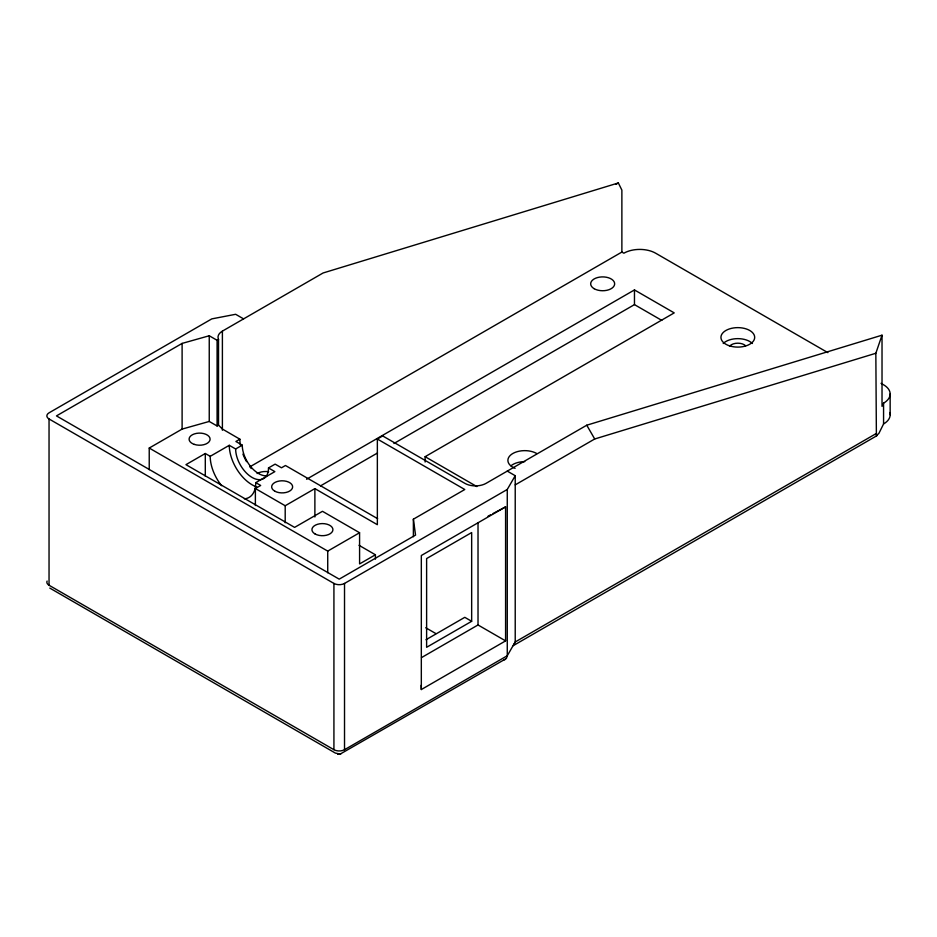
<?xml version="1.0" encoding="UTF-8"?>
<svg xmlns="http://www.w3.org/2000/svg" width="937" height="937" viewBox="0 0 937 937"><rect width="100%" height="100%" fill="white"/><g stroke="black" fill="none" stroke-linecap="round" stroke-linejoin="round"><path stroke-width="1.41" d="M327.727 572.765L327.727 551.108L149.229 448.05L149.229 469.706M375.409 559.166L375.409 554.774L359.023 545.311M889.81 412.526A22.488 12.977 0 0 1 883.568 423.957L878.894 433.386L876.388 435.693L875.837 353.272L882.022 335.188L586.761 425.211L486.069 483.351A14.992 8.656 0 0 1 464.869 483.351L382.694 435.939L377.353 439.02L377.353 524.697L314.879 488.61L285.199 505.746L255.379 488.528L255.379 505.547M881.038 383.327L883.568 384.791A22.488 12.977 0 0 1 883.568 403.144L882.022 406.342L882.022 335.188M243.597 318.885L235.644 314.293L211.797 318.885L49.04 412.842A7.496 4.322 0 0 0 49.04 418.968L333.923 583.435A7.496 4.322 0 0 0 344.523 583.435L507.268 489.465L515.221 475.703L507.268 471.112M49.802 588.085L335.364 753.079L340.272 754.027L506.39 658.488L507.268 655.748L507.268 489.465M250.202 466.649L621.875 252.065L621.875 190.106L618.35 182.961L323.089 272.983L222.397 331.124A14.992 8.656 0 0 0 218.52 339.475L217.091 340.295L209.244 335.762L182.106 343.41L56.466 415.899L339.217 579.148L415.548 535.074L413.381 519.192L464.787 489.512L377.353 439.02M149.229 448.05L182.106 429.087L209.244 421.451L217.091 425.972L218.52 425.152L218.52 339.475M616.077 184.273L618.35 182.961M221.6 485.694A32.233 18.611 60 0 1 210.204 456.331L205.297 453.496L185.948 464.658L294.605 527.39L322.48 511.309L359.574 532.731L359.597 563.922L375.409 554.774M210.204 456.331L229.284 445.309L235.644 448.987A23.238 13.411 60 0 0 252.065 477.437A23.238 13.411 60 0 0 268.497 467.95L275.127 464.131L281.487 467.797L285.457 465.502L377.646 518.7M240.376 444.958A32.233 18.611 60 0 1 239.884 439.195L235.901 441.479L242.261 445.157A23.238 13.411 60 0 0 266.904 475.82M235.644 448.987L242.261 445.157M244.381 498.847A32.233 18.611 60 0 0 255.778 482.637L274.857 471.627L268.497 467.95M255.379 488.528L260.685 485.471L255.778 482.637M306.586 479.24L634.466 289.931L674.218 312.888L425.117 456.694L425.117 462.035M320.513 485.881L377.482 452.993M393.938 443.494L634.466 304.619L661.791 320.395M327.727 551.108L359.574 532.731M515.221 484.874L594.714 438.984L875.837 353.272M505.593 506.87L421.322 555.512L421.322 689.538L505.593 640.885L505.593 506.87L493.061 513.535M425.995 639.725L464.787 617.331L471.662 621.301L471.662 532.556L426.616 558.569L426.616 647.303L471.662 621.301M421.509 657.598L478.022 624.967L505.593 640.885M875.837 433.772L515.221 641.974L507.268 655.748L344.523 749.705A7.496 4.322 0 0 1 333.923 749.705L49.04 585.238A7.496 4.322 0 0 1 47.108 581.057M877.044 435.611L513.3 645.616L515.221 641.974L515.221 475.703M488.048 516.205L490.555 514.87M503.989 659.871L505.348 659.39M827.851 352.628L655.666 253.213A22.488 12.977 0 0 0 623.866 253.213L621.875 252.065M425.117 456.694L476.851 486.572M425.761 627.755L435.834 633.564M239.884 439.195L222.397 429.041L218.52 425.152M586.761 425.211L594.714 438.984M421.181 685.287L421.322 689.538M890.15 393.973L890.15 414.775M883.568 403.144L883.568 423.957M634.466 289.931L634.466 304.619M478.022 522.998L478.022 624.967M413.381 519.192L413.381 536.737M344.523 583.435L344.523 749.705M333.923 583.435L333.923 749.705M314.879 488.61L314.879 516.978M285.199 505.746L285.199 522.764M222.397 331.124L222.397 430.235M217.091 340.295L217.091 425.972M209.244 335.762L209.244 421.451M205.297 453.496L205.297 476.183M182.106 343.41L182.106 429.087M49.04 418.968L49.04 585.238M257.113 473.525A11.994 6.922 0 0 1 268.696 471.733M256.82 486.947A32.233 18.611 60 0 1 229.284 445.309M251.28 468.559A32.233 18.611 60 0 1 249.605 466.368M246.56 461.648A32.233 18.611 60 0 1 242.929 454.105M515.092 468.348A16.866 9.733 0 0 1 511.836 454.117A16.866 9.733 0 0 1 536.678 453.485M730.028 345.776A8.995 5.189 0 0 1 745.606 345.776M723.212 343.504A16.866 9.733 0 0 1 752.423 343.504M510.946 465.806A16.866 9.733 0 0 1 524.755 461.648M340.635 753.922L337.8 753.922L340.635 753.922M594.187 288.713A11.994 6.922 0 0 0 614.25 285.609A11.994 6.922 0 0 0 599.563 277.129A11.994 6.922 0 0 0 594.187 288.713M274.728 491.129A10.494 6.055 0 0 0 292.285 488.411A10.494 6.055 0 0 0 279.437 480.997A10.494 6.055 0 0 0 274.728 491.129M194.357 444.407A10.494 6.055 0 0 0 210.099 439.16A10.494 6.055 0 0 0 194.357 433.913A10.494 6.055 0 0 0 194.357 444.407M315.008 533.926A10.494 6.055 0 0 0 332.565 531.209A10.494 6.055 0 0 0 319.716 523.795A10.494 6.055 0 0 0 315.008 533.926M729.384 345.8A16.866 9.733 0 0 0 754.683 337.367A16.866 9.733 0 0 0 729.384 328.934A16.866 9.733 0 0 0 729.384 345.8"/></g></svg>
